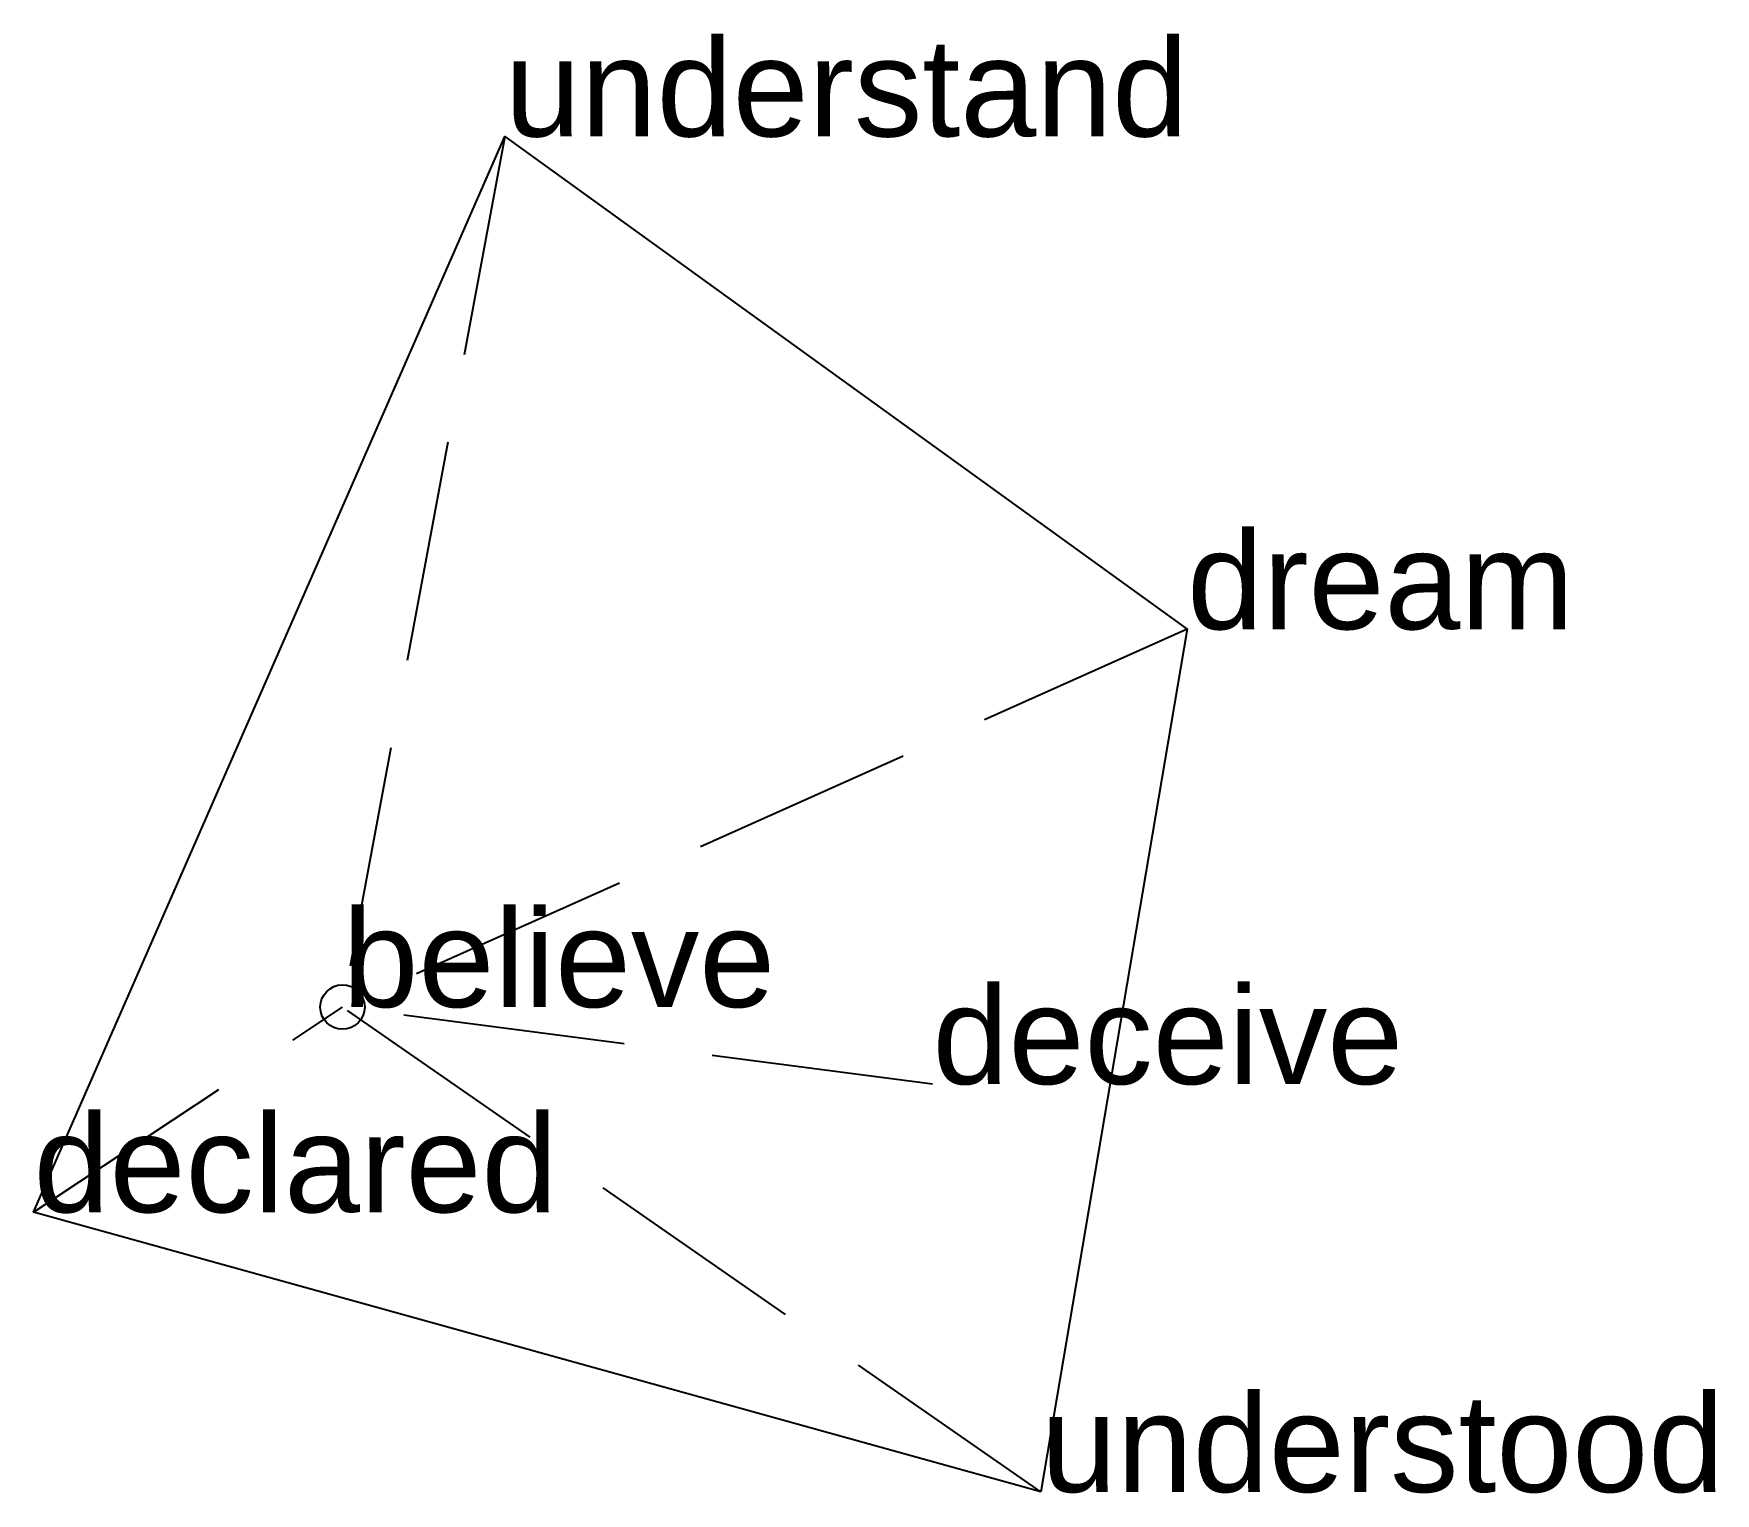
# Model space of a CAD drawing. Extents: x -0.35 to 1.54, y -0.55 to 1.1.
import ezdxf

# ---------------------------------------------------------------- set-up
doc = ezdxf.new("R2010")
doc.units = 0
doc.linetypes.add('DASHED2', pattern=[0.3, 0.25, -0.05])
doc.layers.add('TEXT', color=1, linetype='CONTINUOUS')
doc.styles.get("Standard").update_dxf_attribs({"font": 'arial.ttf'})

msp = doc.modelspace()

# ---------------------------------------------------------------- linework, layer by layer
at = {"linetype": 'DASHED2'}
for p in [(0.1827, 0.9801), (0.9505, 0.4254), (-0.3475, -0.231), (0, 0), (0.664, -0.0867), (0.786, -0.5459)]:
    msp.add_line(p, (0, 0), dxfattribs=at)
msp.add_circle((0, 0), 0.025)
at = {"layer": 'OUTLINE', "linetype": 'CONTINUOUS'}
msp.add_polyline3d([(0.786, -0.5459, 0), (-0.3475, -0.231, 0), (0.1827, 0.9801, 0), (0.9505, 0.4254, 0), (0.786, -0.5459, 0)], close=True, dxfattribs=at)

# ---------------------------------------------------------------- texts
at = {"layer": 'TEXT'}
for s, p in [('understand', (0.1827, 0.9801)), ('dream', (0.9505, 0.4254)), ('believe', (0, 0)), ('deceive', (0.664, -0.0867)), ('declared', (-0.3475, -0.231)), ('understood', (0.786, -0.5459))]:
    msp.add_text(s, height=0.11, dxfattribs=at).set_placement(p)

doc.saveas('drawing.dxf')
